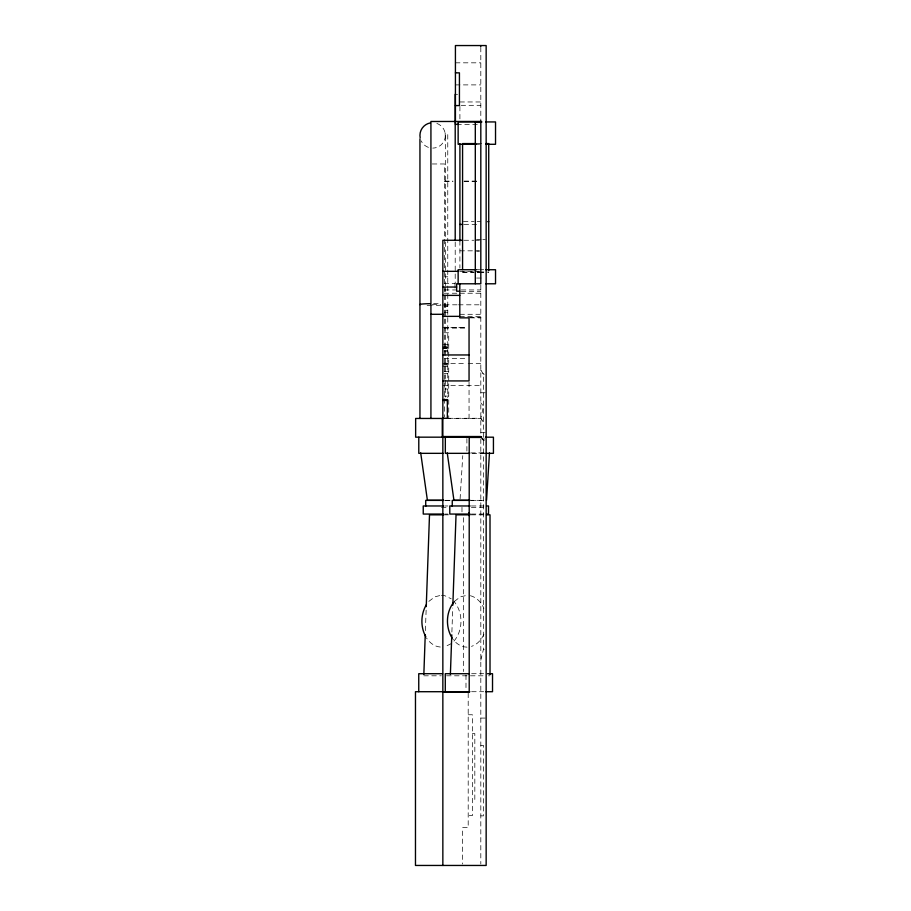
<?xml version="1.0" encoding="UTF-8"?>
<svg xmlns="http://www.w3.org/2000/svg" width="911" height="911" viewBox="0 0 911 911"><rect width="100%" height="100%" fill="white"/><g stroke="black" fill="none" stroke-linecap="round" stroke-linejoin="round"><path stroke-width="0.68" stroke-dasharray="4.55 3.42" d="M425.403 630.617L426.154 609.436M451.89 632.029L452.733 608.024M460.089 498.921L462.765 455.682M448.474 418.297L480.814 418.251L483.468 422.397L480.814 418.456L483.468 406.158L480.814 402.764M480.814 660.179L483.468 649.281L483.468 374.216L480.814 370.071L483.468 374.216L484.276 374.216M483.923 634.193C481.486 639.568 477.318 644.635 471.488 646.366M453.985 641.093C463.289 630.116 463.289 612.363 453.985 601.385M428.853 601.385L434.729 596.887L440.286 595.452M454.43 601.385L460.306 596.887L466.99 595.316M451.196 643.678L444.819 646.764M455.42 62.825L480.814 62.825M455.42 84.894L480.814 84.894M455.204 94.323L457.55 94.323M459.907 101.964L480.814 101.964M461.057 105.323L480.814 105.323M456.821 124.363L479.402 124.363M477.159 143.574L483.502 143.574M476.544 144.291L479.585 144.291M432.292 163.969L444.568 163.969L444.568 417.044M444.568 181.13L452.926 181.13M464.086 181.13L479.414 181.13M444.568 181.289L452.926 181.289M464.086 181.289L479.414 181.289M463.403 221.658L474.13 221.658M477.159 221.658L480.496 221.658M464.086 224.425L479.437 224.425M476.555 239.673L481.555 239.673M482.807 239.673L485.301 239.673M464.018 240.265L473.891 240.265M475.303 240.265L479.437 240.265M459.907 250.832L479.414 250.832M476.681 251.163L479.437 251.163M476.544 269.724L479.585 269.724M480.188 269.724L483.764 269.724M459.725 271.33L479.402 271.33M462.572 271.968L474.13 271.968M477.159 271.968L480.496 271.968M480.883 271.968L483.832 271.968M487.738 271.968L488.729 271.968M462.572 272.4L474.13 272.4M477.159 272.4L480.496 272.4M480.883 272.4L483.832 272.4M487.738 272.4L488.729 272.4M444.078 276.796L447.768 276.796M476.555 278.049L481.555 278.049M444.204 283.503L455.204 283.503L455.204 240.903M444.568 289.949L455.716 289.949M461.296 289.949L480.814 289.949M461.296 291.395L480.814 291.395M444.272 293.24L458.484 293.24M459.907 293.24L480.814 293.24M432.292 304.547L440.469 304.547M444.568 304.809L457.106 304.809M458.506 304.809L480.814 304.809M444.078 305.8L447.768 305.8M444.078 306.54L447.768 306.54M444.078 310.287L447.768 310.287M444.078 312.245L447.768 312.245M459.907 314.295L480.814 314.295M459.804 316.356L480.814 316.356M469.051 317.518L480.814 317.518M470.361 317.859L480.814 317.859M442.848 327.573L466.295 327.573M444.226 327.801L466.295 327.801M444.226 327.971L466.295 327.971M444.033 332.766L448.736 332.766L448.736 418.297M442.848 344.677L447.768 344.677M442.848 346.294L447.768 346.294M442.848 347.524L447.768 347.524M444.078 347.581L447.768 347.581M442.848 348.036L447.768 348.036M442.848 348.332L447.768 348.218M444.078 350.462L447.768 350.462M444.078 351.737L447.768 351.737M444.226 358.524L466.295 358.524M444.078 363.25L447.768 363.25M442.848 363.5L466.751 363.5M468.163 363.5L480.814 363.5M444.078 364.172L447.768 364.172M442.848 364.958L447.768 364.958M442.848 366.484L447.768 366.484M444.033 371.54L448.736 371.54M444.078 373.612L447.768 373.715M442.848 385.569L480.814 385.569M444.078 388.997L447.768 388.997M480.814 392.755L485.301 392.755M444.033 396.126L448.736 396.126M445.957 418.456L480.814 418.456M480.814 432.691L485.301 432.691M481.93 438.988L485.301 438.988M481.475 438.043L484.276 440.651M470.805 452.892L484.14 452.892M480.814 453.097L485.301 453.097M472.16 453.336L484.413 453.336M445.593 500.321L450.216 500.321M468.914 500.321L483.411 500.321M444.841 500.378L449.715 500.378M471.386 500.378L483.251 500.378M444.853 505.969L447.905 505.969M471.386 505.969L484.424 505.969M441.471 507.529L447.54 507.529M471.386 507.529L483.251 507.529M444.853 514.055L447.905 514.055M471.386 514.055L484.8 514.055M443.987 514.84L448.986 514.84M471.055 514.84L483.65 514.84M483.468 649.281L484.276 649.281M471.636 673.707L483.673 673.707M423.797 675.803L441.334 675.803M446.549 675.803L486.201 675.803M488.501 675.803L490.016 675.803M471.625 691.711L483.673 691.711M468.197 714.759L472.365 714.759L472.365 815.641L468.197 815.641M480.814 718.073L485.301 718.073M472.365 733.594L474.825 733.594L474.825 799.402L472.365 799.402M480.814 745.403L483.434 745.403L483.434 815.869L480.814 815.869M441.425 595.316L444.819 595.714L451.196 598.789M466.99 647.152C460.738 647.083 455.272 643.029 452.015 637.894M440.286 647.026C434.445 646.708 429.525 642.642 426.439 637.894M470.383 595.714C476.692 597.297 481.361 602.501 483.923 608.275M482.135 438.646L483.468 440.651M445.331 137.094L445.149 133.063M480.814 47.315L480.814 121.493M480.814 285.12L480.814 437.724M480.814 438.988L480.814 864.027M469.051 382.221L469.051 418.456M468.197 693.134L468.197 827.643L462.629 827.643L462.629 864.049M466.899 438.533L466.899 451.993M465.988 675.097L465.988 690.333M463.471 517.664L463.471 671.566M461.979 507.325L461.979 512.711M459.907 106.371L459.907 120.104M459.907 240.732L459.907 268.05M454.988 283.503L454.988 291.395M447.768 134.612L447.768 316.903M447.768 317.62L447.768 397.777M445.331 136.377L445.331 237.93M445.331 241.939L445.331 285.712M445.331 287.056L445.331 293.809M445.331 295.153L445.331 378.6M445.331 380.024L445.331 397.105M436.859 123.429A12.708 12.697 0 0 1 432.782 148.106M428.421 147.388A12.708 12.697 0 0 1 421.178 140.898M444.112 304.149A12.583 0.877 0 0 1 443.156 305.026M440.924 305.196A12.765 0.888 0 0 1 432.782 305.413M431.677 305.401A12.765 0.888 0 0 1 425.471 305.253M433.613 303.636A12.765 0.888 0 0 1 439.819 303.784"/><path stroke-width="1.37" d="M423.843 674.391L425.243 634.853M426.246 606.612L429.502 514.84L443.441 514.84M450.387 674.391L451.788 634.853M452.835 605.2L456.035 514.84L469.974 514.84M486.531 500.321L489.48 452.892M426.439 604.574C420.666 614.162 420.335 626.882 425.79 636.664M453.621 602.444C445.843 612.397 445.559 627.201 452.015 637.894M455.42 72.846L459.429 72.846L459.429 105.574L455.42 105.574M480.814 121.448L430.926 121.493L430.926 418.456M475.303 121.812L480.814 121.812M481.942 121.937L458.142 121.937L458.142 144.291L476.544 144.291M485.711 121.937L495.527 121.937L495.527 144.291L485.905 144.291M475.303 122.347L480.814 122.347M458.233 124.363L455.42 124.363L455.42 45.55L486.155 45.55L486.155 865.45L415.473 865.45L415.473 691.711L469.894 691.711M476.02 143.574L462.572 143.574L462.572 269.565M485.973 143.574L488.729 143.574L488.729 270.556M487.738 221.658L488.729 221.658M459.907 224.425L462.697 224.425M462.606 240.265L442.848 240.265L442.848 436.642L480.814 436.642M476.544 269.724L458.142 269.724L458.142 283.788M485.905 269.724L495.527 269.724L495.527 283.788L485.711 283.788M442.848 271.33L458.313 271.33M442.848 287.045L456.65 287.045M459.804 291.213L456.65 291.213L456.65 283.788L480.814 283.788L480.814 120.764M442.848 295.38L459.804 295.38M430.926 314.295L443.35 314.295M442.848 316.356L459.804 316.356M442.848 354.96L469.051 354.96M442.848 380.923L469.051 380.923L469.051 317.859L459.804 317.859L459.804 283.788M442.848 399.61L447.347 399.61L447.347 418.297L442.848 418.297M442.848 400.441L447.347 400.441M443.634 418.456L415.644 418.456L415.644 437.166L481.703 437.189M442.848 436.574L480.814 436.574L480.814 437.257M485.517 437.189L493.432 437.189L493.432 453.336L486.087 453.336M445.616 437.371L442.848 437.371L442.848 865.45M468.994 437.439L480.814 437.439M443.099 453.336L418.787 453.336L418.787 437.189M469.632 453.336L445.331 453.336L445.331 437.189M443.441 500.321L427.396 500.321L420.7 452.892M469.985 500.321L453.94 500.321L447.244 452.892M443.714 500.378L425.722 500.378L425.722 506.345M469.131 500.378L452.255 500.378L452.255 506.345M443.577 505.969L423.239 505.969L423.239 514.055L443.577 514.055M470.122 505.969L449.783 505.969L449.783 514.055L470.122 514.055M487.043 505.969L488.512 505.969L488.512 514.055L487.043 514.055M486.428 514.84L490.016 514.84L490.016 674.391M442.621 673.707L418.753 673.707L418.753 691.711M469.154 673.707L445.285 673.707L445.285 691.711M487.544 673.707L492.521 673.707L492.521 691.711L485.836 691.711M442.848 692.109L469.211 692.109L469.211 437.257M480.814 45.55L480.814 46.37M475.303 121.937L475.303 283.788M468.994 512.722L468.994 515.569M459.907 143.665L459.907 240.925M455.204 94.323L455.204 240.527M442.268 418.456L442.268 437.166M419.948 138.871L419.948 418.456M420.153 137.755A12.708 12.697 0 0 1 430.288 122.928M430.288 303.659A12.765 0.888 0 0 0 422.135 304.035A12.583 0.877 0 0 0 420.13 304.695"/></g></svg>
